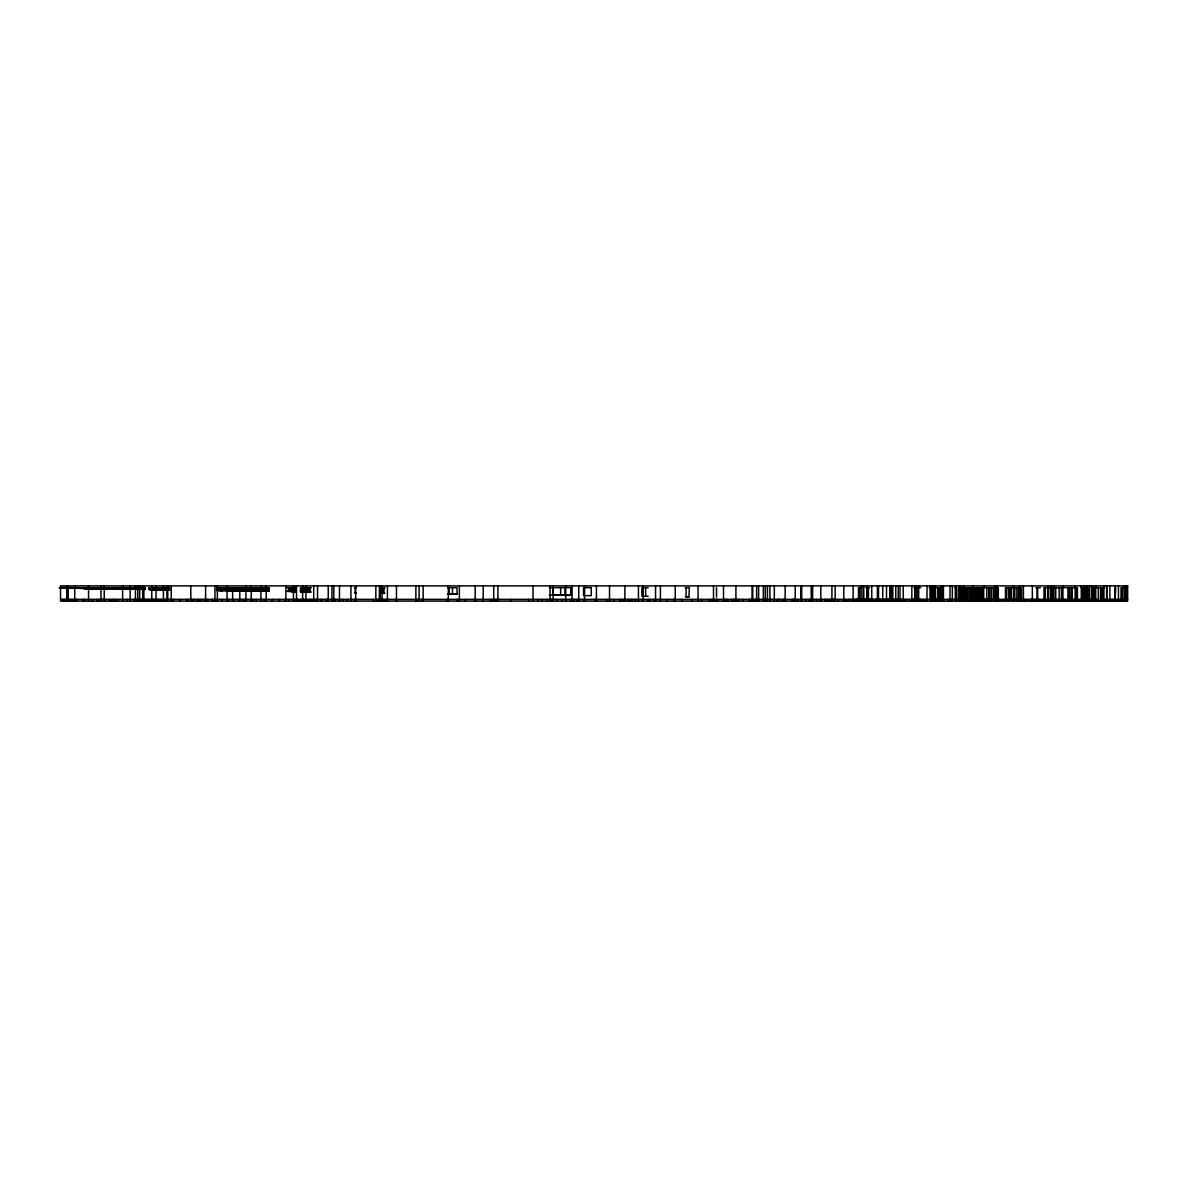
<?xml version="1.0" encoding="UTF-8"?>
<svg xmlns="http://www.w3.org/2000/svg" width="1187" height="1187" viewBox="0 0 1187 1187"><rect width="100%" height="100%" fill="white"/><g stroke="black" fill="none" stroke-linecap="round" stroke-linejoin="round"><path stroke-width="1.5" d="M1003.223 600.073L998.282 599.984L998.282 587.669L961.233 587.669L961.233 599.717L1109.83 600.711L1102.263 600.667L1102.263 587.669M943.368 599.687L934.288 599.465L934.288 587.669L943.368 587.669M148.909 589.39L153.004 589.509M288.871 587.669L288.871 591.363L287.224 591.349L296.246 591.512L296.246 587.669M303.62 587.669L303.62 591.779L306.053 591.898L300.459 591.571L300.459 587.669L307.908 587.669M145.615 587.669L59.35 587.669L67.244 587.669M292.714 587.669L293.159 591.319M236.747 587.669L236.747 590.622L244.299 590.711L217.206 590.429L217.206 587.669M1100.557 587.669L1100.557 600.711L1106.714 600.756L1069.264 600.429L1069.264 587.669M59.854 587.773L63.742 587.669M1102.901 600.667L1108.124 600.726L1106.432 600.667M238.246 587.669L238.246 590.666L241.629 590.725M1094.8 587.669L1094.8 600.637L1101.566 600.696M62.733 587.891L104.159 588.752M149.918 587.669L149.918 589.479L169.964 589.776M965.046 587.669L965.046 599.791L971.025 599.85M225.426 587.669L225.426 590.473L233.928 590.577M296.335 591.482L292.714 591.393L293.56 591.334M107.913 587.669L107.913 588.811L145.511 589.345L103.862 588.797L103.862 587.669M242.964 587.669L243.587 590.74L241.985 590.77L241.985 587.669M245.234 590.681L242.964 590.785M993.504 599.984L999.024 600.073L993.504 599.984L993.504 587.669M225.426 590.473L231.628 590.532M969.972 599.806L967.865 599.761L967.865 587.669M1104.904 600.667L1100.557 600.711L1100.913 587.669M63.059 587.906L66.487 587.951M245.561 590.666L243.899 590.755L243.973 587.669M1108.124 600.726L1107.056 600.696L1125.721 600.785L1107.278 600.696L1125.721 600.785L1125.721 587.669L1121.047 587.669L1121.047 600.77L1125.721 600.785L1123.822 600.8M291.23 591.363L292.788 591.363L291.349 591.393L291.349 587.669M937.596 599.628L939.718 599.509L938.858 599.628L938.858 587.669M1000.166 600.028L998.549 600.043L1008.861 600.118L1008.861 587.669M935.193 599.494L938.131 599.346L934.288 599.465L938.131 599.346M238.246 590.666L231.495 590.547L231.495 587.669M254.804 590.918L269.167 591.126L269.167 587.669L216.702 587.669L216.702 590.429L217.859 590.414L217.948 587.669M1028.892 600.147L1024.871 600.192L1032.2 600.177M965.046 599.791L966.886 599.717L966.589 587.669M976.322 587.669L976.322 599.865L991.13 599.939L986.812 599.954L986.812 587.669M1016.858 587.669L1016.858 600.132L1018.52 600.162L1010.76 600.088L1010.76 587.669M688.935 596.779L689.335 587.669L685.27 587.669M1100.557 600.711L1104.652 600.652L1100.809 600.696L1100.809 587.669M100.569 587.669L100.569 588.693L111.786 588.886M1031.236 600.118L1028.387 600.221L1031.711 600.147M247.994 587.669L247.994 590.8L243.899 590.755L266.912 591.111L266.912 587.669M961.233 599.717L965.624 599.732L965.624 587.669M967.865 599.761L966.589 599.702L967.82 599.687M236.747 590.622L237.044 587.669M291.349 591.393L292.358 591.363L292.358 587.669M301.721 591.616L303.738 591.734L301.721 591.616L301.721 587.669M991.56 587.669L991.56 599.999L993.326 599.954L989.869 599.984L989.869 587.669M1032.512 600.162L1029.322 600.251L1034.129 600.221L1028.847 600.236L1033.476 600.192L1029.797 600.251M1014.811 587.669L1014.811 600.088L1030.583 600.118L1021.948 600.162M60.611 587.773L62.614 587.817M138.419 589.212L115.569 588.93L115.569 587.669M294.791 587.669L294.791 591.438L293.189 591.423L293.293 587.669L293.189 591.423L296.246 591.512M1000.596 600.058L1001.887 600.028M1071.713 587.669L1071.371 600.488L1068.063 600.459L1068.063 587.669M1027.541 600.207L1033.061 600.177L1029.322 600.251M1070.081 600.474L1068.063 600.459L1070.837 600.488M1092.159 587.669L1092.159 600.667L1095.097 600.592L1080.956 600.563M1026.31 600.192L1029.604 600.118M1011.072 587.669L1011.072 600.073L1008.52 600.118L1008.386 587.669M1059.16 587.669L1059.16 600.444L1068.493 600.444L1053.685 600.355L1053.685 587.669M1083.434 600.577L1082.529 600.592L1090.527 600.667L1082.529 600.592L1082.529 587.669M226.91 587.669L226.42 590.488L229.952 590.518M234.922 587.669L234.922 590.592L232.652 590.577L233.453 590.562L233.453 587.669M292.788 591.363L292.032 591.378L292.121 587.669M304.213 587.669L304.065 591.809L304.065 587.669M961.455 587.669L961.455 599.702L965.624 599.732L963.636 599.717L963.636 587.669M1092.174 600.622L1090.69 600.637M232.177 590.532L231.628 587.669M245.442 587.669L245.442 590.77L248.617 590.8L248.617 587.669M994.558 599.925L998.282 599.984L994.558 599.925L996.145 600.028M1010.463 600.058L1008.861 600.118M1031.117 600.266L1049.204 600.385M1092.159 600.667L1095.601 600.607L1092.693 600.667L1092.693 587.669M234.002 587.669L234.002 590.592L237.044 590.607L236.139 590.622L236.317 587.669M235.605 590.592L235.605 587.669L235.486 590.622L236.317 590.607L233.32 590.592L233.32 587.669M239.032 587.669L239.551 590.666L237.875 590.622L237.875 587.669M1031.74 600.296L1041.162 600.34M1097.663 600.667L1099.103 600.711M63.341 587.669L64.825 587.669M231.094 587.669L231.094 590.518L226.465 590.488L230.738 590.503M929.881 601.112L929.881 599.361L933.279 599.524M65.73 587.921L67.244 587.98L66.324 587.669M94.441 587.669L94.441 588.648L98.744 588.693L99.53 587.669M961.455 599.702L962.494 599.687M980.566 587.669L980.566 599.91L984.72 599.939L981.085 599.91L981.085 587.669M983.504 599.939L981.085 599.91L991.308 599.939M986.812 599.954L991.026 599.91M1024.871 600.192L1030.583 600.118M1092.589 600.622L1089.429 600.637L1093.806 600.607M66.502 587.669L70.152 588.01L66.947 587.669M354.572 592.877L356.352 592.877M970.61 587.669L970.61 599.85L972.568 599.836L969.438 599.836L969.438 587.669M1043.803 600.355L1045.97 600.34M1083.167 587.669L1083.167 600.518L1087.945 600.607L1087.945 587.669L1080.956 587.669M66.502 588.055L69.024 587.669M243.112 590.755L240.367 590.666M300.771 587.669L300.771 591.586L302.403 591.601L302.403 587.669M1085.912 600.622L1087.945 600.607M67.733 587.669L77.719 588.322M141.298 589.256L96.325 588.663L96.325 587.669M216.702 590.429L218.453 590.414M232.652 587.669L232.652 590.577L234.299 590.577L234.299 587.669M308.472 591.927L311.276 591.972M1011.072 600.073L1008.386 600.088L1009.914 600.073L1009.914 587.669M1065.169 587.669L1044.011 587.669L1044.011 600.355L1046.979 600.355L1037.646 600.296L1037.646 587.669M1088.969 600.637L1095.097 600.592L1089.755 600.637M1086.654 600.622L1088.746 600.607M118.937 587.669L118.937 588.93L122.038 589.004L122.038 587.669M964.794 599.732L961.796 599.658L961.796 587.669M983.192 599.925L988.267 599.91M954.734 599.747L956.841 599.761L956.841 587.669L954.734 587.669M977.42 587.669L977.42 599.88L982.287 599.91L976.322 599.865L979.394 599.939M971.99 599.836L971.233 599.836L971.233 587.669M1001.338 600.073L1002.644 600.073M1066.134 600.414L1065.169 600.444L1067.662 600.444L1061.43 600.399L1061.43 587.669M1081.327 600.563L1071.104 600.414L1071.104 587.669M1122.665 600.8L1125.721 600.785L1119.697 600.77L1121.804 600.8M219.521 587.669L219.521 590.414L222.459 590.399M549.358 595.147L570.739 595.325L570.739 587.669L549.358 587.669M972.568 599.836L970.61 599.85L972.138 599.836M986.753 599.91L981.872 599.925L981.872 587.669M1039.204 600.325L1035.85 600.266L1040.005 600.325L1033.847 600.281L1036.652 600.266M1060.228 600.444L1050.317 600.385L1050.317 587.669M1098.316 587.669L1098.316 600.726L1099.221 600.711M73.001 587.669L70.122 587.669M131.772 587.669L131.772 589.138L124.709 588.989L124.709 587.669M300.459 591.571L301.988 591.571L301.988 587.669M1069.769 600.474L1068.063 600.459L1069.072 600.459M148.909 587.669L169.964 587.669M287.224 587.669L296.335 587.669M308.472 587.669L311.276 587.669M354.572 587.669L356.352 587.669M385.033 587.669L381.65 587.669L381.65 593.218L385.033 593.307M447.647 587.669L457.04 587.669L457.04 594.123L447.647 594.079L457.04 594.123M648.221 587.669L641.915 587.669L641.915 596.245L648.221 596.304M861.258 587.669L858.513 587.669L858.513 598.901L861.258 598.901M865.738 587.669L869.581 587.669M914.064 587.669L920.815 587.669M929.228 587.669L933.279 587.669M1035.85 587.669L1040.48 587.669M1066 587.669L1077.425 587.669L1077.425 600.533L1075.852 600.533M1091.476 587.669L1104.652 587.669M1115.706 587.669L1115.053 600.77L1120.483 600.785L1118.718 600.77M158.746 587.669L158.746 589.642L167.59 589.791M218.616 587.669L218.616 590.399L222.162 590.399M246.006 587.669L246.006 590.785L247.994 590.8M292.714 591.393L295.133 591.482L294.969 587.669M60.537 599.361L1081.268 599.361M1083.85 599.361L1095.735 599.361M1103.91 599.361L1127.65 599.361M995.285 600.058L991.56 599.999L994.38 599.999M1041.904 600.34L1046.979 600.355M1080.556 600.533L1081.639 600.563L1077.603 600.533M106.964 587.669L106.964 588.811L104.515 588.797L104.515 587.669M97.571 588.648L94.441 588.648L102.082 588.752M218.616 590.399L221.479 590.399M245.442 590.77L247.282 590.785L247.4 587.669M289.539 591.363L292.358 591.363L290.548 591.378L290.548 587.669M447.647 594.079L452.484 594.108L452.484 587.669M865.738 598.886L869.581 598.975M914.213 599.539L920.815 599.583M1068.063 600.459L1069.502 600.459M1084.132 600.592L1082.529 600.592L1085.23 600.622L1085.274 587.669M1097.248 600.652L1093.791 600.652L1093.791 587.669M1115.053 600.77L1119.089 600.785M1121.047 600.77L1124.178 600.77M97.957 588.693L96.325 588.663L97.957 588.693L97.957 587.669M223.349 590.429L220.5 590.429L220.5 587.669M294.613 587.669L295.059 591.482M381.65 593.218L384.024 593.263L384.024 587.669M984.958 599.939L978.622 599.895L978.622 587.669M134.532 587.669L134.532 589.182L135.452 589.197M219.521 590.414L223.022 590.429M255.591 590.948L263.024 591.052L263.024 587.669M991.56 599.999L994.973 600.043M979.186 587.669L979.186 599.91L982.688 599.939L980.566 599.91M1062.988 600.474L1059.16 600.444L1064.146 600.444L1061.43 600.399M86.562 588.455L82.897 588.426L82.897 587.669M67.733 588.084L71.546 587.669M95.435 588.618L84.96 588.485L84.96 587.669M94.93 588.618L91.265 588.589L91.265 587.669M998.549 600.043L999.869 600.058L997.154 600.043M1016.858 600.132L1026.176 600.207L1018.491 600.147L1018.491 587.669M1037.067 587.669L1037.067 600.31L1043.254 600.34L1037.646 600.296M65.315 587.936L64.113 587.921M86.458 588.455L82.897 588.426L95.123 588.604M101.889 587.669L101.889 588.737L103.417 588.797L103.417 587.669M78.713 587.669L86.221 588.455M88.001 587.669L88.001 588.529L98.907 588.707M264.656 587.669L264.656 591.081L265.918 591.081L259.211 591.022L259.211 587.669M685.27 596.72L689.335 596.764L686.635 596.735M1034.901 600.266L1036.844 600.281M1012.185 600.103L1010.76 600.088L1014.217 600.132M1037.794 600.296L1041.696 600.34M68.772 587.669L70.864 587.669M74.128 587.669L90.049 588.529M143.167 589.301L136.609 589.212L136.609 587.669M134.532 589.182L139.413 589.227M158.746 589.642L167.337 589.791M168.48 589.805L165.408 589.776L165.408 587.669M246.006 590.785L247.282 590.785M253.306 590.933L257.534 591.007L257.534 587.669M300.771 591.586L302.403 591.601M308.857 587.669L308.857 591.927L310.311 591.942L310.311 587.669M552.697 587.669L552.697 595.147L570.739 595.325M1111.611 600.681L1109.014 600.652L1116.537 600.77L1107.812 600.667L1118.896 600.8M917.15 587.669L917.15 599.554L913.827 599.509L913.901 601.112M80.879 588.366L75.642 587.669M78.713 588.337L82.037 588.381M141.698 589.271L138.582 589.242L138.582 587.669M100.02 588.707L96.325 588.663L99.871 588.707M268.41 587.669L268.41 591.126L269.33 591.141M1107.812 600.667L1118.109 600.785M1053.477 600.414L1050.317 600.385L1062.172 600.474L1053.685 600.355L1058.967 600.429M1047.987 600.37L1045.168 600.34L1045.168 587.669M1012.941 600.103L1010.76 600.088L1016.71 600.132L1014.811 600.088M552.697 595.147L564.967 595.28L564.967 587.669M1037.23 600.296L1038.21 600.31M977.776 599.91L978.845 599.925L977.42 599.88M137.751 589.182L117.988 588.945L117.988 587.669M153.093 589.509L150.081 589.479L150.052 587.669M107.913 588.811L110.554 588.856L110.554 587.669M224.432 590.473L221.657 590.429L221.657 587.669M140.63 587.669L140.63 589.286L144.028 589.331M264.656 591.081L266.867 591.111L265.473 591.081L265.473 587.669M304.51 587.669C301.839 593.545 310.534 594.197 306.261 587.669M1054.902 600.444L1052.008 600.399L1052.008 587.669M261.778 587.669L261.778 591.037L263.395 591.067L263.395 587.669M98.714 587.669L98.714 588.693L102.334 588.737M131.119 589.108L124.709 588.989L131.119 589.108L131.119 587.669M143.449 589.316L139.992 589.271L139.992 587.669M98.714 588.693L102.26 588.737L98.432 588.707L98.432 587.669M153.153 589.494L150.052 589.449L156.387 589.583M157.426 587.669L157.426 589.627L163.984 589.731L158.019 589.627L158.019 587.669M962.969 587.669L962.969 599.672L964.037 599.717L961.796 599.658L964.319 599.732L964.319 587.669M114.442 587.669L114.442 588.93L111.177 588.871L111.177 587.669M154.028 589.509L150.482 589.449L150.482 587.669M157.426 589.627L161.209 589.687M162.352 589.702L157.619 589.627L157.619 587.669M306.261 591.883L307.537 591.912L307.537 587.669M1080.022 600.533L1081.134 600.563L1075.155 600.474M1085.23 600.622L1082.692 600.577L1082.692 587.669M294.613 591.467L295.622 591.497L295.622 587.669M256.615 590.933L263.024 591.052M126.401 587.669L126.401 589.019L129.858 589.064L129.858 587.669M256.985 590.948L262.149 591.037L257.431 590.948M234.002 590.592L234.922 590.592M254.567 590.948L257.534 591.007L254.33 590.933M157.367 589.583L153.286 589.538L153.286 587.669M129.858 589.064L127.692 589.034L127.692 587.669M1035.85 600.266L1036.948 600.281M961.796 599.658L963.829 599.702M1006.442 587.669L1006.442 600.073L1008.52 600.118M226.465 590.488L227.934 590.518L227.934 587.669M118.937 588.93L122.736 589.004M103.417 588.797L101.696 588.752L101.696 587.669M167.397 589.776L162.382 589.672L162.382 587.669M914.064 599.465L917.15 599.554M145.467 589.345L142.262 589.271L142.262 587.669M308.857 591.927L310.311 591.942L309.703 587.669M68.772 588.084L71.546 588.158M248.202 587.669L248.202 590.8L247.4 590.77L251.748 590.903L251.748 587.669M1069.264 600.429L1071.371 600.488L1068.641 600.459L1068.641 587.669M156.639 587.669L156.639 589.613L153.88 589.509L153.88 587.669M156.639 589.613L153.88 589.509L157.025 589.568L157.144 587.669M122.038 589.004L119.842 588.93L119.842 587.669M1071.713 600.488L1073.983 600.518M73.001 588.277L70.122 588.173L71.962 587.669M232.652 590.547L232.964 587.669M143.835 589.36L142.262 589.271L143.835 589.36L143.835 587.669M1006.442 600.073L1005.493 600.058L1005.493 587.669L1021.592 587.669L1021.592 600.147L1018.491 600.147L1019.796 600.147L1019.796 587.669M1071.104 600.414L1072.143 600.488L1072.143 587.669M240.709 590.681L241.451 587.669M1003.549 600.014L1004.439 600.088M241.451 590.74L241.154 587.669M1126.285 585.888L1126.285 601.112M1125.202 599.361L1125.202 601.112M1124.223 585.888L1124.223 601.112M1122.442 587.669L1122.442 600.785M1121.255 599.361L1121.255 601.112M1118.466 585.888L1118.466 601.112M1114.83 585.888L1114.83 601.112M1113.08 599.361L1113.08 601.112M1109.904 585.888L1109.904 601.112M1106.818 585.888L1106.818 601.112M1106.596 585.888L1106.596 601.112M1103.91 585.888L1103.91 601.112M1103.376 599.361L1103.376 601.112M1102.886 587.669L1102.886 600.637M1102.011 587.669L1102.011 600.652M1096.996 599.361L1096.996 601.112M1096.358 599.361L1096.358 601.112M1095.735 585.888L1095.735 601.112M1093.331 585.888L1093.331 601.112M1091.565 585.888L1091.565 601.112M1090.794 599.361L1090.794 601.112M1089.503 585.888L1089.503 601.112M1087.515 599.361L1087.515 601.112M1086.535 585.888L1086.535 601.112M1083.85 585.888L1083.85 601.112M1083.627 599.361L1083.627 601.112M1081.268 585.888L1081.312 601.112M1076.906 599.361L1076.906 601.112M1076.06 587.669L1076.06 600.503M1075.14 585.888L1075.14 601.112M1072.529 599.361L1072.529 601.112M1064.798 599.361L1064.798 601.112M1062.914 585.888L1062.914 601.112M1059.62 599.361L1059.62 601.112M1055.747 587.669L1055.747 600.355M1053.566 585.888L1053.566 601.112M1051.608 599.361L1051.608 601.112M1050.762 585.888L1050.762 601.112M1048.492 599.361L1048.492 601.112M1047.824 585.888L1047.824 601.112M1047.646 587.669L1047.646 600.414L1051.875 600.385L1044.901 600.37L1044.901 587.669M1038.981 599.361L1038.981 601.112M1038.462 599.361L1038.462 601.112M1035.465 599.361L1035.465 601.112M1033.951 599.361L1033.951 601.112M1032.349 585.888L1032.349 601.112M1031.904 599.361L1031.904 601.112M1030.212 599.361L1030.212 601.112M1026.236 599.361L1026.236 601.112M1023.862 599.361L1023.862 601.112M1023.417 585.888L1023.417 601.112M1019.603 585.888L1019.603 601.112L1019.485 599.361M1017.942 599.361L1017.942 601.112M1013.446 585.888L1013.446 601.112M1012.63 599.361L1012.63 601.112M1009.113 587.669L1009.217 601.112M1006.205 599.361L1006.205 601.112M1004.38 599.361L1004.38 601.112M999.558 599.361L999.558 601.112M997.095 599.361L997.095 601.112M996.961 585.888L996.961 601.112M996.635 587.669L996.635 600.028M996.442 587.669L996.442 599.895M995.848 599.361L995.848 601.112M995.329 585.888L995.329 601.112M994.558 587.669L994.676 601.112M990.715 599.361L990.759 601.112M988.771 587.669L988.771 599.969M988.237 599.361L988.237 601.112M986.174 599.361L986.174 601.112M985.358 599.361L985.358 601.112M983.711 585.888L983.711 601.112M983.192 587.669L983.311 601.112M982.569 599.361L982.569 601.112M982.183 599.361L982.183 601.112M981.975 599.361L981.975 601.112M980.254 587.669L980.254 599.925M979.898 599.361L979.898 601.112M978.978 599.361L978.978 601.112M977.954 599.361L977.954 601.112M976.204 599.361L976.204 601.112M974.987 587.669L974.987 599.821M974.171 587.669L974.171 599.821M973.859 599.361L973.859 601.112M973.103 585.888L973.103 601.112M972.138 587.669L972.094 601.112M971.99 587.669L971.797 599.85M968.592 599.361L968.592 601.112M965.995 599.361L965.995 601.112M964.527 599.361L964.527 601.112M963.488 585.888L963.488 601.112M962.702 599.361L962.702 601.112M960.046 585.888L960.046 601.112M958.992 599.361L958.992 601.112M958.814 585.888L958.814 601.112M955.728 585.888L955.728 601.112M955.327 587.669L955.327 599.747M952.345 585.888L952.33 601.112M950.015 585.888L950.015 601.112M948.116 599.361L948.116 601.112M943.442 585.888L943.442 601.112M943.146 599.361L943.146 601.112M942.359 587.669L942.359 599.672M941.766 599.361L941.766 601.112M941.232 585.888L941.232 601.112M940.979 587.669L940.979 599.687M940.149 587.669L940.149 599.658M937.596 587.669L937.478 601.112M936.825 599.361L936.825 601.112M935.786 599.361L935.786 601.112M935.311 585.888L935.311 601.112M933.249 585.888L933.249 601.112M932.537 599.361L932.537 601.112M932.388 587.669L932.388 599.509M931.009 587.669L931.009 599.524M930.786 585.888L930.786 601.112M930.029 585.888L930.029 601.112M927.002 585.888L927.002 601.112M925.637 599.361L925.637 601.112M923.456 599.361L923.456 601.112M922.64 599.361L922.64 601.112M920.504 599.361L920.504 601.112M919.346 599.361L919.346 601.112M918.679 585.888L918.679 601.112M917.803 599.361L917.803 601.112M915.548 585.888L915.548 601.112M914.925 585.888L914.925 601.112M912.758 599.361L912.758 601.112M911.839 585.888L911.839 601.112M911.097 599.361L911.097 601.112M908.93 599.361L908.93 601.112M905.948 599.361L905.948 601.112M904.257 599.361L904.257 601.112M903.248 585.888L903.248 601.112M902.075 599.361L902.075 601.112M900.621 599.361L900.621 601.112M900.028 585.888L900.028 601.112M898.989 599.361L898.989 601.112M898.233 585.888L898.233 601.112M897.431 599.361L897.431 601.112M896.971 599.361L896.971 601.112M895.77 585.888L895.77 601.112M894.078 599.361L894.078 601.112M892.802 585.888L892.802 601.112M891.793 585.888L891.793 601.112M891.2 585.888L891.2 601.112M889.924 599.361L889.924 601.112M889.746 585.888L889.746 601.112M889.375 599.361L889.375 601.112M889.122 599.361L889.122 601.112M888.01 599.361L888.01 601.112M887.906 599.361L887.906 601.112M886.496 585.888L886.496 601.112M885.428 599.361L885.428 601.112M884.256 599.361L884.256 601.112M883.143 599.361L883.143 601.112M882.891 599.361L882.891 601.112M882.713 585.888L882.713 601.112M881.036 599.361L881.036 601.112M880.695 599.361L880.695 601.112M880.027 599.361L880.027 601.112M879.048 599.361L879.048 601.112M878.528 585.888L878.528 601.112M877.445 585.888L877.312 601.112L877.178 599.361M876.14 599.361L876.14 601.112M875.516 599.361L875.516 601.112M873.602 599.361L873.602 601.112M873.098 599.361L873.306 601.112M872.104 599.361L872.104 601.112M871.733 585.888L871.733 601.112M871.57 599.361L871.57 601.112M870.813 599.361L870.813 601.112M870.368 599.361L870.368 601.112M869.492 599.361L869.492 601.112M868.454 587.669L868.454 598.96M867.504 587.669L867.504 598.96M867.519 599.361L867.519 601.112M866.762 585.888L866.762 601.112M865.368 599.361L865.278 601.112M864.774 599.361L864.774 601.112M863.765 585.888L863.765 601.112M863.453 599.361L863.453 601.112M862.979 585.888L862.979 601.112M862.875 599.361L862.875 601.112M862.311 599.361L862.311 601.112M861.97 599.361L861.97 601.112M861.465 599.361L861.465 601.112M861.079 585.888L861.079 601.112M860.664 599.361L860.664 601.112M860.115 599.361L860.056 601.112M859.462 587.669L859.462 598.901M859.18 599.361L859.18 601.112M858.32 599.361L858.32 601.112M857.563 599.361L857.563 601.112M856.48 599.361L856.48 601.112M856.228 599.361L856.228 601.112M855.782 599.361L855.575 601.112M854.358 599.361L854.358 601.112M853.141 585.888L853.141 601.112M853.038 599.361L852.949 601.112M852.622 599.361L852.622 601.112M852.058 599.361L852.058 601.112M849.343 599.361L849.343 601.112M848.438 599.361L848.438 601.112M845.916 599.361L845.916 601.112M843.779 585.888L843.779 601.112M843.289 599.361L843.289 601.112M838.348 599.361L838.348 601.112M835.158 585.888L835.158 601.112M833.304 599.361L833.304 601.112M831.909 585.888L831.909 601.112M831.36 599.361L831.36 601.112M830.841 599.361L830.841 601.112M829.743 599.361L829.743 601.112M827.473 599.361L827.473 601.112M825.751 599.361L825.751 601.112M824.757 599.361L824.757 601.112M820.811 585.888L820.811 601.112M819.994 599.361L819.994 601.112M816.656 599.361L816.656 601.112M812.62 585.888L812.62 601.112M811.567 599.361L811.567 601.112M811.196 585.888L811.196 601.112M809.148 599.361L809.148 601.112M806.181 599.361L806.181 601.112M801.685 585.888L801.685 601.112M801.537 599.361L801.537 601.112M800.795 585.888L800.795 601.112M797.56 599.361L797.56 601.112M795.231 585.888L795.231 601.112M795.008 599.361L795.008 601.112M793.376 599.361L793.376 601.112M792.397 599.361L792.397 601.112M785.468 599.361L785.468 601.112M785.141 585.888L785.141 601.112M783.613 599.361L783.613 601.112M782.456 599.361L782.456 601.112M779.206 599.361L779.206 601.112M778.835 599.361L778.835 601.112M777.159 599.361L777.159 601.112M774.325 585.888L774.325 601.112M770.022 599.361L770.022 601.112M769.903 585.888L769.903 601.112M767.44 585.888L767.44 601.112M766.268 599.361L766.268 601.112M765.303 585.888L765.303 601.112M763.345 585.888L763.345 601.112M758.597 585.888L758.597 601.112M758.167 599.361L758.167 601.112M756.623 585.888L756.623 601.112M755.021 599.361L755.021 601.112M752.721 585.888L752.721 601.112M752.083 585.888L752.083 601.112M751.519 599.361L751.519 601.112M750.184 599.361L750.184 601.112M749.294 599.361L749.294 601.112M743.062 599.361L743.062 601.112M739.308 599.361L739.308 601.112M737.409 599.361L737.409 601.112M735.91 585.888L735.91 601.112M735.391 599.361L735.391 601.112M734.07 599.361L734.07 601.112M733.373 599.361L733.373 601.112M731.652 599.361L731.652 601.112M727.72 599.361L727.72 601.112M726.192 599.361L726.192 601.112M724.738 599.361L724.738 601.112M723.506 585.888L723.506 601.112M717.645 599.361L717.645 601.112M716.533 587.669L716.533 597.106M716.251 599.361L716.251 601.112M714.811 599.361L714.811 601.112M713.506 585.888L713.506 601.112M711.977 599.361L711.977 601.112M709.381 599.361L709.381 601.112M701.517 599.361L701.517 601.112M698.06 585.888L698.06 601.112M692.051 599.361L692.051 601.112M686.131 587.669L686.131 596.735M681.842 599.361L681.842 601.112M675.24 585.888L675.24 601.112M673.979 599.361L673.979 601.112M667.183 599.361L667.183 601.112M660.417 585.888L660.417 601.112M660.091 599.361L660.091 601.112M655.55 585.888L655.55 601.112M653.8 599.361L653.8 601.112M649.882 599.361L649.882 601.112M648.28 599.361L648.28 601.112M645.654 587.669L645.654 596.26M643.206 585.888L643.206 601.112M642.657 599.361L642.657 601.112M638.458 585.888L638.458 601.112M635.164 599.361L635.164 601.112M632.181 599.361L632.181 601.112M631.425 599.361L631.425 601.112M628.843 599.361L628.843 601.112M628.264 599.361L628.264 601.112M624.896 585.888L624.896 601.112M624.006 599.361L624.006 601.112M621.394 599.361L621.394 601.112M620.059 599.361L620.059 601.112M613.827 599.361L613.827 601.112M609.524 585.888L609.524 601.112M607.076 599.361L607.076 601.112M596.423 585.888L596.423 601.112M595.073 599.361L595.073 601.112M584.538 585.888L584.538 601.112M584.182 599.361L584.182 601.112M578.752 585.888L578.752 601.112M577.297 599.361L577.297 601.112M573.855 599.361L573.855 601.112M572.075 585.888L572.075 601.112M570.917 599.361L570.917 601.112M565.695 585.888L565.695 601.112M562.178 599.361L562.178 601.112M560.635 587.669L560.635 595.191M556.881 599.361L556.881 601.112M553.142 585.888L553.142 601.112M552 599.361L552 601.112M550.887 599.361L550.887 601.112M550.041 585.888L550.041 601.112M546.747 599.361L546.747 601.112M541.851 599.361L541.851 601.112M538.23 599.361L538.23 601.112M533.037 585.888L533.037 601.112M528.823 599.361L528.823 601.112M511.003 599.361L511.003 601.112M497.917 585.888L497.917 601.112M496.136 599.361L496.136 601.112M493.718 585.888L493.718 601.112M492.264 599.361L492.264 601.112M489.979 599.361L489.979 601.112M483.198 585.888L483.198 601.112M482.961 599.361L482.961 601.112M475.69 599.361L475.69 601.112M475.186 585.888L475.186 601.112M465.349 599.361L465.349 601.112M459.369 585.888L459.369 601.112M457.054 599.361L457.054 601.112M449.116 587.669L449.116 594.093M448.33 585.888L448.33 601.112M447.262 599.361L447.262 601.112M423.165 585.888L423.165 601.112M422.275 599.361L422.275 601.112M419.1 585.888L419.1 601.112M416.711 599.361L416.711 601.112M415.865 585.888L415.865 601.112M396.458 585.888L396.458 601.112M395.924 599.361L395.924 601.112M387.437 585.888L387.437 601.112M386.205 599.361L386.205 601.112M383.876 599.361L383.876 601.112M382.689 587.669L382.689 593.218M382.08 585.888L382.08 601.112M380.359 599.361L380.359 601.112M380.063 585.888L380.063 601.112M379.395 585.888L379.395 601.112M378.252 599.361L378.252 601.112M376.709 599.361L376.709 601.112M375.834 585.888L375.834 601.112M373.311 599.361L373.311 601.112M355.699 585.888L355.699 601.112M355.165 587.669L355.165 592.877M354.631 599.361L354.631 601.112M350.922 585.888L350.922 601.112M347.346 599.361L347.346 601.112M343.191 599.361L343.191 601.112M339.482 585.888L339.482 601.112M335.298 599.361L335.298 601.112M333.784 585.888L333.784 601.112M331.93 585.888L331.93 601.112M328.25 585.888L328.25 601.112M327.315 599.361L327.152 601.112M326.529 599.361L326.529 601.112M321.662 599.361L321.662 601.112M321.024 599.361L321.024 601.112M317.522 585.888L317.522 601.112M316.469 599.361L316.469 601.112M313.709 585.888L313.709 601.112M313.264 599.361L313.264 601.112M311.32 599.361L311.32 601.112M309.288 587.669L309.288 591.927M309.332 599.361L309.332 601.112M306.706 587.669L306.706 591.898M306.439 599.361L306.439 601.112M305.905 585.888L305.905 601.112M305.652 587.669L305.652 591.853M305.237 587.669L305.237 591.883L304.065 591.809L304.866 591.883L304.866 587.669M304.792 587.669L304.792 591.853M303.62 599.361L303.62 601.112M303.382 587.669L303.382 591.675L302.878 587.669M302.64 585.888L302.64 601.112M300.474 599.361L300.474 601.112M297.67 599.361L297.67 601.112M296.527 585.888L296.527 601.112M294.777 599.361L294.777 601.112M294.361 587.669L294.287 591.467M293.946 587.669L293.946 591.452L293.708 587.669M293.456 585.888L293.456 601.112M291.75 587.669L291.75 591.334M289.064 599.361L289.064 601.112M288.515 587.669L288.515 591.349M285.874 585.888L285.874 601.112M284.791 599.361L284.791 601.112M279.346 599.361L279.346 601.112M272.313 599.361L272.313 601.112M266.229 585.888L266.229 601.112M263.959 587.669L263.959 591.067M263.796 599.361L263.796 601.112M262.416 587.669L262.416 591.052M260.903 585.888L260.903 601.112M259.938 587.669L259.938 591.022M258.558 587.669L258.558 591.007M256.333 587.669L256.333 590.992M256.184 599.361L256.184 601.112M255.25 587.669L255.25 590.978M254.077 587.669L254.077 590.948M252.994 587.669L252.994 590.918L249.433 590.829L249.433 587.669M252.49 599.361L252.49 601.112M251.229 585.888L251.229 601.112M251.065 587.669L251.065 590.874L247.757 590.77L247.757 587.669M250.724 599.361L250.724 601.112M250.175 587.669L250.175 590.859L249.715 587.669M249.033 587.669L249.033 590.829M247.059 587.669L247.059 590.755M245.902 585.888L245.902 601.112M245.13 599.361L245.13 601.112M243.053 599.361L243.053 601.112M239.789 590.933L239.789 601.112M238.661 599.361L238.661 601.112M238.498 587.669L238.498 590.666M234.225 599.361L234.225 601.112M232.622 590.933L232.622 601.112M230.144 587.669L230.144 590.532L227.503 590.503L227.503 587.669M228.987 587.669L228.987 590.532M228.75 587.669L228.75 590.532M228.379 599.361L228.379 601.112M227.058 585.888L227.058 601.112M225.99 587.669L225.99 590.488L224.462 590.429L224.462 587.669M223.824 587.669L223.824 590.414M221.821 599.361L221.821 601.112M217.369 585.888L217.369 601.112M215.099 599.361L215.099 601.112M214.951 585.888L214.951 601.112M212.488 599.361L212.488 601.112M207.621 599.361L207.621 601.112M205.603 585.888L205.603 601.112M204.535 599.361L204.535 601.112M200.929 599.361L200.929 601.112M198.57 599.361L198.57 601.112M197.101 599.361L197.101 601.112M193.422 599.361L193.422 601.112M191.374 599.361L191.374 601.112M190.84 599.361L190.84 601.112L190.781 585.888M187.739 599.361L187.739 601.112M186.982 599.361L186.982 601.112M180.379 599.361L180.379 601.112M173.317 599.361L173.317 601.112M171.848 599.361L171.848 601.112M171.225 585.888L171.225 601.112M169.147 587.669L169.147 589.746M168.257 587.669L168.257 589.746M167.975 587.669L167.975 589.761M167.753 585.888L167.753 601.112M166.907 585.888L166.907 601.112M166.195 587.669L166.195 589.761L169.429 589.791L165.809 589.776L165.809 587.669M165.408 599.361L165.408 601.112M164.118 587.669L164.118 589.731M163.435 585.888L163.435 601.112M161.64 587.669L161.64 589.657M160.408 587.669L160.408 589.657M160.631 599.361L160.631 601.112M159.622 587.669L159.622 589.657M159.088 599.361L159.088 601.112M157.723 599.361L157.723 601.112M156.506 599.361L156.506 601.112M156.016 585.888L156.016 601.112M155.764 587.669L155.764 589.583M155.185 599.361L155.185 601.112M153.583 599.361L153.583 601.112M151.832 585.888L151.758 601.112M150.022 599.361L150.022 601.112M149.547 587.669L149.547 589.464M149.325 587.669L149.295 589.449M148.865 599.361L148.865 601.112M147.44 599.361L147.44 601.112M145.704 599.361L145.704 601.112M144.517 587.669L144.517 589.375M143.879 585.888L143.879 601.112M143.582 599.361L143.582 601.112M143.019 587.669L143.019 589.316M142.663 585.888L142.663 601.112M141.817 587.669L141.817 589.301M140.971 587.669L140.971 589.301M140.956 599.361L140.956 601.112M139.651 585.888L139.651 601.112M138.315 599.361L138.315 601.112M137.989 587.669L137.989 589.212M137.766 585.888L137.766 601.112M137.588 587.669L137.588 589.227L137.262 587.669M135.466 585.888L135.466 601.112M134.072 599.361L134.072 601.112M130.155 585.888L130.155 601.112M128.76 587.669L128.76 589.049M127.246 599.361L127.246 601.112M125.466 587.669L125.466 588.989M122.617 585.888L122.617 601.112M121.282 587.669L121.282 588.96M117.632 599.361L117.632 601.112M116.697 587.669L116.697 588.9M115.139 599.361L115.139 601.112M112.246 587.669L112.246 588.886M112.409 599.361L112.409 601.112M109.575 587.669L109.575 588.826M109.575 599.361L109.575 601.112M105.688 587.669L105.688 588.797M105.302 599.361L105.302 601.112M104.233 585.888L104.233 601.112M103.759 599.361L103.759 601.112M102.661 587.669L102.661 588.782M101.533 587.669L101.533 588.767M101.207 599.361L101.207 601.112M100.969 585.888L100.969 601.112M99.025 587.669L99.025 588.663M98.803 599.361L98.803 601.112M97.052 587.669L97.052 588.663M96.844 599.361L96.844 601.112M95.346 587.669L95.346 588.663M92.438 599.361L92.438 601.112M92.022 587.669L92.022 588.604M89.989 587.669L89.989 588.559M88.535 585.888L88.535 601.112M84.485 599.361L84.485 601.112M83.372 599.361L83.372 601.112M76.888 599.361L76.888 601.112M74.722 585.888L74.722 601.112M72.897 599.361L72.897 601.112M70.656 599.361L70.656 601.112M68.282 585.888L68.282 601.112M66.739 585.888L66.784 601.112M65.226 599.361L65.226 601.112M64.454 599.361L64.454 601.112M62.807 599.361L62.807 601.112M59.676 587.713L59.676 587.713M68.193 587.995L66.324 588.04L69.024 588.025L68.193 587.995M1127.65 585.888L60.537 585.888L60.537 601.112L1127.65 601.112L1127.65 585.888M591.26 587.669L583.529 587.669L583.529 595.592L591.26 595.666L591.26 587.669M1081.134 600.563L1076.639 600.533L1081.164 600.563M888.44 601.112L888.44 599.361L888.336 601.112M234.67 590.607L234.67 587.669L234.551 590.577"/></g></svg>
